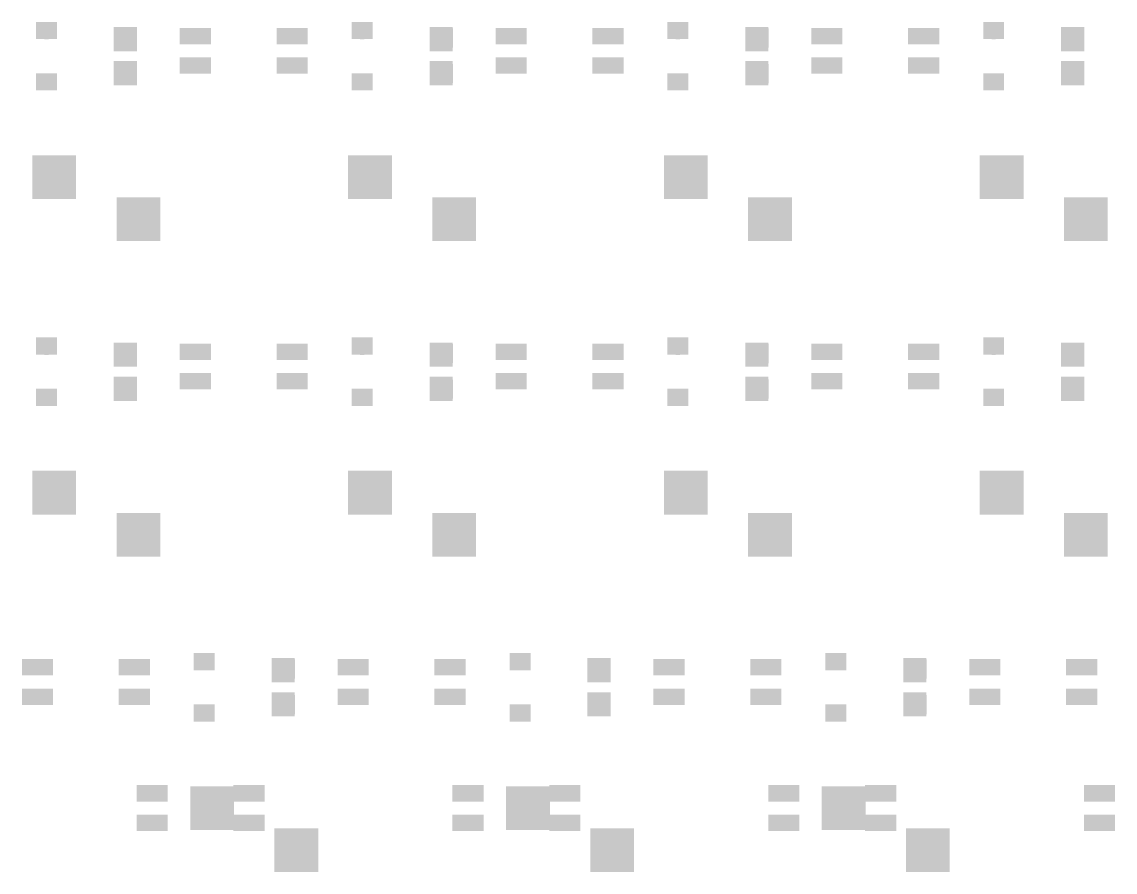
# Model space of a CAD drawing. Extents: x -401 to 1070, y -422 to 1263.
# Drawn here: x 591.2 to 657.2, y -242 to -190.7 of the extents above; entities that cross this region are included whole.
import ezdxf

# ---------------------------------------------------------------- set-up
doc = ezdxf.new("R2010")
doc.units = 0
doc.header["$MEASUREMENT"] = 0
for name, color, linetype, true_color in [('BottomLayer', 5, 'Continuous', 0x0000ff), ('BottomPasteMaskLayer', 7, 'Continuous', 0x800000), ('BottomSolderMaskLayer', 7, 'Continuous', 0xaa00ff), ('Document', 7, 'Continuous', 0xffffff)]:
    doc.layers.add(name, color=color, linetype=linetype, true_color=true_color)

msp = doc.modelspace()

# ---------------------------------------------------------------- hatches: boundary and pattern name
at = {"layer": 'BottomLayer'}
for points in [[(592.105, -190.711), (592.105, -191.711), (593.305, -191.711), (593.305, -190.711)], [(596.792, -192.436), (598.142, -192.436), (598.142, -191.026), (596.792, -191.026)], [(600.801, -191.11), (602.579, -191.11), (602.579, -191.999), (600.801, -191.999)], [(606.643, -191.11), (608.421, -191.11), (608.421, -191.999), (606.643, -191.999)], [(611.155, -190.711), (611.155, -191.711), (612.355, -191.711), (612.355, -190.711)], [(615.843, -192.436), (617.193, -192.436), (617.193, -191.026), (615.843, -191.026)], [(619.851, -191.11), (621.629, -191.11), (621.629, -191.999), (619.851, -191.999)], [(625.693, -191.11), (627.471, -191.11), (627.471, -191.999), (625.693, -191.999)], [(630.205, -190.711), (630.205, -191.711), (631.405, -191.711), (631.405, -190.711)], [(634.893, -192.436), (636.243, -192.436), (636.243, -191.026), (634.893, -191.026)], [(638.902, -191.11), (640.68, -191.11), (640.68, -191.999), (638.902, -191.999)], [(644.744, -191.11), (646.522, -191.11), (646.522, -191.999), (644.744, -191.999)], [(649.256, -190.711), (649.256, -191.711), (650.456, -191.711), (650.456, -190.711)], [(653.943, -192.436), (655.293, -192.436), (655.293, -191.026), (653.943, -191.026)], [(596.792, -193.086), (598.142, -193.086), (598.142, -194.496), (596.792, -194.496)], [(600.801, -192.888), (602.579, -192.888), (602.579, -193.777), (600.801, -193.777)], [(606.643, -192.888), (608.421, -192.888), (608.421, -193.777), (606.643, -193.777)], [(615.843, -193.086), (617.193, -193.086), (617.193, -194.496), (615.843, -194.496)], [(619.851, -192.888), (621.629, -192.888), (621.629, -193.777), (619.851, -193.777)], [(625.693, -192.888), (627.471, -192.888), (627.471, -193.777), (625.693, -193.777)], [(634.893, -193.086), (636.243, -193.086), (636.243, -194.496), (634.893, -194.496)], [(638.902, -192.888), (640.68, -192.888), (640.68, -193.777), (638.902, -193.777)], [(644.744, -192.888), (646.522, -192.888), (646.522, -193.777), (644.744, -193.777)], [(653.943, -193.086), (655.293, -193.086), (655.293, -194.496), (653.943, -194.496)], [(592.105, -193.811), (592.105, -194.811), (593.305, -194.811), (593.305, -193.811)], [(611.155, -193.811), (611.155, -194.811), (612.355, -194.811), (612.355, -193.811)], [(630.205, -193.811), (630.205, -194.811), (631.405, -194.811), (631.405, -193.811)], [(649.256, -193.811), (649.256, -194.811), (650.456, -194.811), (650.456, -193.811)], [(591.911, -198.794), (594.451, -198.794), (594.451, -201.334), (591.911, -201.334)], [(610.961, -198.794), (613.501, -198.794), (613.501, -201.334), (610.961, -201.334)], [(630.011, -198.794), (632.551, -198.794), (632.551, -201.334), (630.011, -201.334)], [(649.062, -198.794), (651.602, -198.794), (651.602, -201.334), (649.062, -201.334)], [(596.991, -201.334), (599.531, -201.334), (599.531, -203.874), (596.991, -203.874)], [(616.041, -201.334), (618.581, -201.334), (618.581, -203.874), (616.041, -203.874)], [(635.092, -201.334), (637.632, -201.334), (637.632, -203.874), (635.092, -203.874)], [(654.142, -201.334), (656.682, -201.334), (656.682, -203.874), (654.142, -203.874)], [(592.105, -209.762), (592.105, -210.762), (593.305, -210.762), (593.305, -209.762)], [(596.792, -211.487), (598.142, -211.487), (598.142, -210.077), (596.792, -210.077)], [(600.801, -210.161), (602.579, -210.161), (602.579, -211.05), (600.801, -211.05)], [(606.643, -210.161), (608.421, -210.161), (608.421, -211.05), (606.643, -211.05)], [(611.155, -209.762), (611.155, -210.762), (612.355, -210.762), (612.355, -209.762)], [(615.843, -211.487), (617.193, -211.487), (617.193, -210.077), (615.843, -210.077)], [(619.851, -210.161), (621.629, -210.161), (621.629, -211.05), (619.851, -211.05)], [(625.693, -210.161), (627.471, -210.161), (627.471, -211.05), (625.693, -211.05)], [(630.205, -209.762), (630.205, -210.762), (631.405, -210.762), (631.405, -209.762)], [(634.893, -211.487), (636.243, -211.487), (636.243, -210.077), (634.893, -210.077)], [(638.902, -210.161), (640.68, -210.161), (640.68, -211.05), (638.902, -211.05)], [(644.744, -210.161), (646.522, -210.161), (646.522, -211.05), (644.744, -211.05)], [(649.256, -209.762), (649.256, -210.762), (650.456, -210.762), (650.456, -209.762)], [(653.943, -211.487), (655.293, -211.487), (655.293, -210.077), (653.943, -210.077)], [(596.792, -212.137), (598.142, -212.137), (598.142, -213.547), (596.792, -213.547)], [(600.801, -211.939), (602.579, -211.939), (602.579, -212.828), (600.801, -212.828)], [(606.643, -211.939), (608.421, -211.939), (608.421, -212.828), (606.643, -212.828)], [(615.843, -212.137), (617.193, -212.137), (617.193, -213.547), (615.843, -213.547)], [(619.851, -211.939), (621.629, -211.939), (621.629, -212.828), (619.851, -212.828)], [(625.693, -211.939), (627.471, -211.939), (627.471, -212.828), (625.693, -212.828)], [(634.893, -212.137), (636.243, -212.137), (636.243, -213.547), (634.893, -213.547)], [(638.902, -211.939), (640.68, -211.939), (640.68, -212.828), (638.902, -212.828)], [(644.744, -211.939), (646.522, -211.939), (646.522, -212.828), (644.744, -212.828)], [(653.943, -212.137), (655.293, -212.137), (655.293, -213.547), (653.943, -213.547)], [(592.105, -212.861), (592.105, -213.861), (593.305, -213.861), (593.305, -212.861)], [(611.155, -212.861), (611.155, -213.861), (612.355, -213.861), (612.355, -212.861)], [(630.205, -212.861), (630.205, -213.861), (631.405, -213.861), (631.405, -212.861)], [(649.256, -212.861), (649.256, -213.861), (650.456, -213.861), (650.456, -212.861)], [(591.911, -217.844), (594.451, -217.844), (594.451, -220.384), (591.911, -220.384)], [(610.961, -217.844), (613.501, -217.844), (613.501, -220.384), (610.961, -220.384)], [(630.011, -217.844), (632.551, -217.844), (632.551, -220.384), (630.011, -220.384)], [(649.062, -217.844), (651.602, -217.844), (651.602, -220.384), (649.062, -220.384)], [(596.991, -220.384), (599.531, -220.384), (599.531, -222.924), (596.991, -222.924)], [(616.041, -220.384), (618.581, -220.384), (618.581, -222.924), (616.041, -222.924)], [(635.092, -220.384), (637.632, -220.384), (637.632, -222.924), (635.092, -222.924)], [(654.142, -220.384), (656.682, -220.384), (656.682, -222.924), (654.142, -222.924)], [(601.63, -228.812), (601.63, -229.812), (602.83, -229.812), (602.83, -228.812)], [(620.68, -228.812), (620.68, -229.812), (621.88, -229.812), (621.88, -228.812)], [(639.731, -228.812), (639.731, -229.812), (640.931, -229.812), (640.931, -228.812)], [(591.276, -229.211), (593.054, -229.211), (593.054, -230.1), (591.276, -230.1)], [(597.118, -229.211), (598.896, -229.211), (598.896, -230.1), (597.118, -230.1)], [(606.317, -230.537), (607.667, -230.537), (607.667, -229.127), (606.317, -229.127)], [(610.326, -229.211), (612.104, -229.211), (612.104, -230.1), (610.326, -230.1)], [(616.168, -229.211), (617.946, -229.211), (617.946, -230.1), (616.168, -230.1)], [(625.368, -230.537), (626.718, -230.537), (626.718, -229.127), (625.368, -229.127)], [(629.377, -229.211), (631.155, -229.211), (631.155, -230.1), (629.377, -230.1)], [(635.219, -229.211), (636.997, -229.211), (636.997, -230.1), (635.219, -230.1)], [(644.418, -230.537), (645.768, -230.537), (645.768, -229.127), (644.418, -229.127)], [(648.427, -229.211), (650.205, -229.211), (650.205, -230.1), (648.427, -230.1)], [(654.269, -229.211), (656.047, -229.211), (656.047, -230.1), (654.269, -230.1)], [(591.276, -230.989), (593.054, -230.989), (593.054, -231.878), (591.276, -231.878)], [(597.118, -230.989), (598.896, -230.989), (598.896, -231.878), (597.118, -231.878)], [(606.317, -231.187), (607.667, -231.187), (607.667, -232.597), (606.317, -232.597)], [(610.326, -230.989), (612.104, -230.989), (612.104, -231.878), (610.326, -231.878)], [(616.168, -230.989), (617.946, -230.989), (617.946, -231.878), (616.168, -231.878)], [(625.368, -231.187), (626.718, -231.187), (626.718, -232.597), (625.368, -232.597)], [(629.377, -230.989), (631.155, -230.989), (631.155, -231.878), (629.377, -231.878)], [(635.219, -230.989), (636.997, -230.989), (636.997, -231.878), (635.219, -231.878)], [(644.418, -231.187), (645.768, -231.187), (645.768, -232.597), (644.418, -232.597)], [(648.427, -230.989), (650.205, -230.989), (650.205, -231.878), (648.427, -231.878)], [(654.269, -230.989), (656.047, -230.989), (656.047, -231.878), (654.269, -231.878)], [(601.63, -231.912), (601.63, -232.912), (602.83, -232.912), (602.83, -231.912)], [(620.68, -231.912), (620.68, -232.912), (621.88, -232.912), (621.88, -231.912)], [(639.731, -231.912), (639.731, -232.912), (640.931, -232.912), (640.931, -231.912)], [(598.201, -236.824), (599.979, -236.824), (599.979, -237.713), (598.201, -237.713)], [(601.436, -236.895), (603.976, -236.895), (603.976, -239.435), (601.436, -239.435)], [(604.043, -236.824), (605.821, -236.824), (605.821, -237.713), (604.043, -237.713)], [(617.251, -236.824), (619.029, -236.824), (619.029, -237.713), (617.251, -237.713)], [(620.486, -236.895), (623.026, -236.895), (623.026, -239.435), (620.486, -239.435)], [(623.093, -236.824), (624.871, -236.824), (624.871, -237.713), (623.093, -237.713)], [(636.301, -236.824), (638.079, -236.824), (638.079, -237.713), (636.301, -237.713)], [(639.537, -236.895), (642.077, -236.895), (642.077, -239.435), (639.537, -239.435)], [(642.143, -236.824), (643.921, -236.824), (643.921, -237.713), (642.143, -237.713)], [(655.352, -236.824), (657.13, -236.824), (657.13, -237.713), (655.352, -237.713)], [(598.201, -238.602), (599.979, -238.602), (599.979, -239.491), (598.201, -239.491)], [(604.043, -238.602), (605.821, -238.602), (605.821, -239.491), (604.043, -239.491)], [(617.251, -238.602), (619.029, -238.602), (619.029, -239.491), (617.251, -239.491)], [(623.093, -238.602), (624.871, -238.602), (624.871, -239.491), (623.093, -239.491)], [(636.301, -238.602), (638.079, -238.602), (638.079, -239.491), (636.301, -239.491)], [(642.143, -238.602), (643.921, -238.602), (643.921, -239.491), (642.143, -239.491)], [(655.352, -238.602), (657.13, -238.602), (657.13, -239.491), (655.352, -239.491)], [(606.516, -239.435), (609.056, -239.435), (609.056, -241.975), (606.516, -241.975)], [(625.567, -239.435), (628.107, -239.435), (628.107, -241.975), (625.567, -241.975)], [(644.617, -239.435), (647.157, -239.435), (647.157, -241.975), (644.617, -241.975)]]:
    msp.add_hatch(color=256, dxfattribs=at).paths.add_polyline_path(points)
at = {"layer": 'BottomPasteMaskLayer'}
for points in [[(592.105, -190.711), (592.105, -191.711), (593.305, -191.711), (593.305, -190.711)], [(596.847, -192.286), (597.267, -192.286), (597.267, -191.841), (597.717, -191.841), (597.717, -192.281), (598.127, -192.286), (598.177, -192.236), (598.177, -191.086), (598.127, -191.036), (596.847, -191.036), (596.797, -191.086), (596.797, -192.236)], [(600.801, -191.11), (602.579, -191.11), (602.579, -191.999), (600.801, -191.999)], [(606.643, -191.11), (608.421, -191.11), (608.421, -191.999), (606.643, -191.999)], [(611.155, -190.711), (611.155, -191.711), (612.355, -191.711), (612.355, -190.711)], [(615.898, -192.286), (616.318, -192.286), (616.318, -191.841), (616.768, -191.841), (616.768, -192.281), (617.178, -192.286), (617.228, -192.236), (617.228, -191.086), (617.178, -191.036), (615.898, -191.036), (615.848, -191.086), (615.848, -192.236)], [(619.851, -191.11), (621.629, -191.11), (621.629, -191.999), (619.851, -191.999)], [(625.693, -191.11), (627.471, -191.11), (627.471, -191.999), (625.693, -191.999)], [(630.205, -190.711), (630.205, -191.711), (631.405, -191.711), (631.405, -190.711)], [(634.948, -192.286), (635.368, -192.286), (635.368, -191.841), (635.818, -191.841), (635.818, -192.281), (636.228, -192.286), (636.278, -192.236), (636.278, -191.086), (636.228, -191.036), (634.948, -191.036), (634.898, -191.086), (634.898, -192.236)], [(638.902, -191.11), (640.68, -191.11), (640.68, -191.999), (638.902, -191.999)], [(644.744, -191.11), (646.522, -191.11), (646.522, -191.999), (644.744, -191.999)], [(649.256, -190.711), (649.256, -191.711), (650.456, -191.711), (650.456, -190.711)], [(653.998, -192.286), (654.418, -192.286), (654.418, -191.841), (654.868, -191.841), (654.868, -192.281), (655.278, -192.286), (655.328, -192.236), (655.328, -191.086), (655.278, -191.036), (653.998, -191.036), (653.948, -191.086), (653.948, -192.236)], [(596.847, -194.436), (598.127, -194.436), (598.177, -194.386), (598.177, -193.236), (598.127, -193.186), (597.717, -193.181), (597.717, -193.631), (597.267, -193.631), (597.267, -193.191), (596.847, -193.186), (596.797, -193.236), (596.797, -194.386)], [(600.801, -192.888), (602.579, -192.888), (602.579, -193.777), (600.801, -193.777)], [(606.643, -192.888), (608.421, -192.888), (608.421, -193.777), (606.643, -193.777)], [(615.898, -194.436), (617.178, -194.436), (617.228, -194.386), (617.228, -193.236), (617.178, -193.186), (616.768, -193.181), (616.768, -193.631), (616.318, -193.631), (616.318, -193.191), (615.898, -193.186), (615.848, -193.236), (615.848, -194.386)], [(619.851, -192.888), (621.629, -192.888), (621.629, -193.777), (619.851, -193.777)], [(625.693, -192.888), (627.471, -192.888), (627.471, -193.777), (625.693, -193.777)], [(634.948, -194.436), (636.228, -194.436), (636.278, -194.386), (636.278, -193.236), (636.228, -193.186), (635.818, -193.181), (635.818, -193.631), (635.368, -193.631), (635.368, -193.191), (634.948, -193.186), (634.898, -193.236), (634.898, -194.386)], [(638.902, -192.888), (640.68, -192.888), (640.68, -193.777), (638.902, -193.777)], [(644.744, -192.888), (646.522, -192.888), (646.522, -193.777), (644.744, -193.777)], [(653.998, -194.436), (655.278, -194.436), (655.328, -194.386), (655.328, -193.236), (655.278, -193.186), (654.868, -193.181), (654.868, -193.631), (654.418, -193.631), (654.418, -193.191), (653.998, -193.186), (653.948, -193.236), (653.948, -194.386)], [(592.105, -193.811), (592.105, -194.811), (593.305, -194.811), (593.305, -193.811)], [(611.155, -193.811), (611.155, -194.811), (612.355, -194.811), (612.355, -193.811)], [(630.205, -193.811), (630.205, -194.811), (631.405, -194.811), (631.405, -193.811)], [(649.256, -193.811), (649.256, -194.811), (650.456, -194.811), (650.456, -193.811)], [(591.911, -198.794), (594.451, -198.794), (594.451, -201.334), (591.911, -201.334)], [(610.961, -198.794), (613.501, -198.794), (613.501, -201.334), (610.961, -201.334)], [(630.011, -198.794), (632.551, -198.794), (632.551, -201.334), (630.011, -201.334)], [(649.062, -198.794), (651.602, -198.794), (651.602, -201.334), (649.062, -201.334)], [(596.991, -201.334), (599.531, -201.334), (599.531, -203.874), (596.991, -203.874)], [(616.041, -201.334), (618.581, -201.334), (618.581, -203.874), (616.041, -203.874)], [(635.092, -201.334), (637.632, -201.334), (637.632, -203.874), (635.092, -203.874)], [(654.142, -201.334), (656.682, -201.334), (656.682, -203.874), (654.142, -203.874)], [(592.105, -209.762), (592.105, -210.762), (593.305, -210.762), (593.305, -209.762)], [(596.847, -211.337), (597.267, -211.337), (597.267, -210.892), (597.717, -210.892), (597.717, -211.332), (598.127, -211.337), (598.177, -211.287), (598.177, -210.137), (598.127, -210.087), (596.847, -210.087), (596.797, -210.137), (596.797, -211.287)], [(600.801, -210.161), (602.579, -210.161), (602.579, -211.05), (600.801, -211.05)], [(606.643, -210.161), (608.421, -210.161), (608.421, -211.05), (606.643, -211.05)], [(611.155, -209.762), (611.155, -210.762), (612.355, -210.762), (612.355, -209.762)], [(615.898, -211.337), (616.318, -211.337), (616.318, -210.892), (616.768, -210.892), (616.768, -211.332), (617.178, -211.337), (617.228, -211.287), (617.228, -210.137), (617.178, -210.087), (615.898, -210.087), (615.848, -210.137), (615.848, -211.287)], [(619.851, -210.161), (621.629, -210.161), (621.629, -211.05), (619.851, -211.05)], [(625.693, -210.161), (627.471, -210.161), (627.471, -211.05), (625.693, -211.05)], [(630.205, -209.762), (630.205, -210.762), (631.405, -210.762), (631.405, -209.762)], [(634.948, -211.337), (635.368, -211.337), (635.368, -210.892), (635.818, -210.892), (635.818, -211.332), (636.228, -211.337), (636.278, -211.287), (636.278, -210.137), (636.228, -210.087), (634.948, -210.087), (634.898, -210.137), (634.898, -211.287)], [(638.902, -210.161), (640.68, -210.161), (640.68, -211.05), (638.902, -211.05)], [(644.744, -210.161), (646.522, -210.161), (646.522, -211.05), (644.744, -211.05)], [(649.256, -209.762), (649.256, -210.762), (650.456, -210.762), (650.456, -209.762)], [(653.998, -211.337), (654.418, -211.337), (654.418, -210.892), (654.868, -210.892), (654.868, -211.332), (655.278, -211.337), (655.328, -211.287), (655.328, -210.137), (655.278, -210.087), (653.998, -210.087), (653.948, -210.137), (653.948, -211.287)], [(596.847, -213.487), (598.127, -213.487), (598.177, -213.437), (598.177, -212.287), (598.127, -212.237), (597.717, -212.232), (597.717, -212.682), (597.267, -212.682), (597.267, -212.242), (596.847, -212.237), (596.797, -212.287), (596.797, -213.437)], [(600.801, -211.939), (602.579, -211.939), (602.579, -212.828), (600.801, -212.828)], [(606.643, -211.939), (608.421, -211.939), (608.421, -212.828), (606.643, -212.828)], [(615.898, -213.487), (617.178, -213.487), (617.228, -213.437), (617.228, -212.287), (617.178, -212.237), (616.768, -212.232), (616.768, -212.682), (616.318, -212.682), (616.318, -212.242), (615.898, -212.237), (615.848, -212.287), (615.848, -213.437)], [(619.851, -211.939), (621.629, -211.939), (621.629, -212.828), (619.851, -212.828)], [(625.693, -211.939), (627.471, -211.939), (627.471, -212.828), (625.693, -212.828)], [(634.948, -213.487), (636.228, -213.487), (636.278, -213.437), (636.278, -212.287), (636.228, -212.237), (635.818, -212.232), (635.818, -212.682), (635.368, -212.682), (635.368, -212.242), (634.948, -212.237), (634.898, -212.287), (634.898, -213.437)], [(638.902, -211.939), (640.68, -211.939), (640.68, -212.828), (638.902, -212.828)], [(644.744, -211.939), (646.522, -211.939), (646.522, -212.828), (644.744, -212.828)], [(653.998, -213.487), (655.278, -213.487), (655.328, -213.437), (655.328, -212.287), (655.278, -212.237), (654.868, -212.232), (654.868, -212.682), (654.418, -212.682), (654.418, -212.242), (653.998, -212.237), (653.948, -212.287), (653.948, -213.437)], [(592.105, -212.861), (592.105, -213.861), (593.305, -213.861), (593.305, -212.861)], [(611.155, -212.861), (611.155, -213.861), (612.355, -213.861), (612.355, -212.861)], [(630.205, -212.861), (630.205, -213.861), (631.405, -213.861), (631.405, -212.861)], [(649.256, -212.861), (649.256, -213.861), (650.456, -213.861), (650.456, -212.861)], [(591.911, -217.844), (594.451, -217.844), (594.451, -220.384), (591.911, -220.384)], [(610.961, -217.844), (613.501, -217.844), (613.501, -220.384), (610.961, -220.384)], [(630.011, -217.844), (632.551, -217.844), (632.551, -220.384), (630.011, -220.384)], [(649.062, -217.844), (651.602, -217.844), (651.602, -220.384), (649.062, -220.384)], [(596.991, -220.384), (599.531, -220.384), (599.531, -222.924), (596.991, -222.924)], [(616.041, -220.384), (618.581, -220.384), (618.581, -222.924), (616.041, -222.924)], [(635.092, -220.384), (637.632, -220.384), (637.632, -222.924), (635.092, -222.924)], [(654.142, -220.384), (656.682, -220.384), (656.682, -222.924), (654.142, -222.924)], [(601.63, -228.812), (601.63, -229.812), (602.83, -229.812), (602.83, -228.812)], [(620.68, -228.812), (620.68, -229.812), (621.88, -229.812), (621.88, -228.812)], [(639.731, -228.812), (639.731, -229.812), (640.931, -229.812), (640.931, -228.812)], [(591.276, -229.211), (593.054, -229.211), (593.054, -230.1), (591.276, -230.1)], [(597.118, -229.211), (598.896, -229.211), (598.896, -230.1), (597.118, -230.1)], [(606.372, -230.387), (606.792, -230.387), (606.792, -229.942), (607.242, -229.942), (607.242, -230.382), (607.652, -230.387), (607.702, -230.337), (607.702, -229.187), (607.652, -229.137), (606.372, -229.137), (606.322, -229.187), (606.322, -230.337)], [(610.326, -229.211), (612.104, -229.211), (612.104, -230.1), (610.326, -230.1)], [(616.168, -229.211), (617.946, -229.211), (617.946, -230.1), (616.168, -230.1)], [(625.423, -230.387), (625.843, -230.387), (625.843, -229.942), (626.293, -229.942), (626.293, -230.382), (626.703, -230.387), (626.753, -230.337), (626.753, -229.187), (626.703, -229.137), (625.423, -229.137), (625.373, -229.187), (625.373, -230.337)], [(629.377, -229.211), (631.155, -229.211), (631.155, -230.1), (629.377, -230.1)], [(635.219, -229.211), (636.997, -229.211), (636.997, -230.1), (635.219, -230.1)], [(644.473, -230.387), (644.893, -230.387), (644.893, -229.942), (645.343, -229.942), (645.343, -230.382), (645.753, -230.387), (645.803, -230.337), (645.803, -229.187), (645.753, -229.137), (644.473, -229.137), (644.423, -229.187), (644.423, -230.337)], [(648.427, -229.211), (650.205, -229.211), (650.205, -230.1), (648.427, -230.1)], [(654.269, -229.211), (656.047, -229.211), (656.047, -230.1), (654.269, -230.1)], [(591.276, -230.989), (593.054, -230.989), (593.054, -231.878), (591.276, -231.878)], [(597.118, -230.989), (598.896, -230.989), (598.896, -231.878), (597.118, -231.878)], [(606.372, -232.537), (607.652, -232.537), (607.702, -232.487), (607.702, -231.337), (607.652, -231.287), (607.242, -231.282), (607.242, -231.732), (606.792, -231.732), (606.792, -231.292), (606.372, -231.287), (606.322, -231.337), (606.322, -232.487)], [(610.326, -230.989), (612.104, -230.989), (612.104, -231.878), (610.326, -231.878)], [(616.168, -230.989), (617.946, -230.989), (617.946, -231.878), (616.168, -231.878)], [(625.423, -232.537), (626.703, -232.537), (626.753, -232.487), (626.753, -231.337), (626.703, -231.287), (626.293, -231.282), (626.293, -231.732), (625.843, -231.732), (625.843, -231.292), (625.423, -231.287), (625.373, -231.337), (625.373, -232.487)], [(629.377, -230.989), (631.155, -230.989), (631.155, -231.878), (629.377, -231.878)], [(635.219, -230.989), (636.997, -230.989), (636.997, -231.878), (635.219, -231.878)], [(644.473, -232.537), (645.753, -232.537), (645.803, -232.487), (645.803, -231.337), (645.753, -231.287), (645.343, -231.282), (645.343, -231.732), (644.893, -231.732), (644.893, -231.292), (644.473, -231.287), (644.423, -231.337), (644.423, -232.487)], [(648.427, -230.989), (650.205, -230.989), (650.205, -231.878), (648.427, -231.878)], [(654.269, -230.989), (656.047, -230.989), (656.047, -231.878), (654.269, -231.878)], [(601.63, -231.912), (601.63, -232.912), (602.83, -232.912), (602.83, -231.912)], [(620.68, -231.912), (620.68, -232.912), (621.88, -232.912), (621.88, -231.912)], [(639.731, -231.912), (639.731, -232.912), (640.931, -232.912), (640.931, -231.912)], [(598.201, -236.824), (599.979, -236.824), (599.979, -237.713), (598.201, -237.713)], [(601.436, -236.895), (603.976, -236.895), (603.976, -239.435), (601.436, -239.435)], [(604.043, -236.824), (605.821, -236.824), (605.821, -237.713), (604.043, -237.713)], [(617.251, -236.824), (619.029, -236.824), (619.029, -237.713), (617.251, -237.713)], [(620.486, -236.895), (623.026, -236.895), (623.026, -239.435), (620.486, -239.435)], [(623.093, -236.824), (624.871, -236.824), (624.871, -237.713), (623.093, -237.713)], [(636.301, -236.824), (638.079, -236.824), (638.079, -237.713), (636.301, -237.713)], [(639.537, -236.895), (642.077, -236.895), (642.077, -239.435), (639.537, -239.435)], [(642.143, -236.824), (643.921, -236.824), (643.921, -237.713), (642.143, -237.713)], [(655.352, -236.824), (657.13, -236.824), (657.13, -237.713), (655.352, -237.713)], [(598.201, -238.602), (599.979, -238.602), (599.979, -239.491), (598.201, -239.491)], [(604.043, -238.602), (605.821, -238.602), (605.821, -239.491), (604.043, -239.491)], [(617.251, -238.602), (619.029, -238.602), (619.029, -239.491), (617.251, -239.491)], [(623.093, -238.602), (624.871, -238.602), (624.871, -239.491), (623.093, -239.491)], [(636.301, -238.602), (638.079, -238.602), (638.079, -239.491), (636.301, -239.491)], [(642.143, -238.602), (643.921, -238.602), (643.921, -239.491), (642.143, -239.491)], [(655.352, -238.602), (657.13, -238.602), (657.13, -239.491), (655.352, -239.491)], [(606.516, -239.435), (609.056, -239.435), (609.056, -241.975), (606.516, -241.975)], [(625.567, -239.435), (628.107, -239.435), (628.107, -241.975), (625.567, -241.975)], [(644.617, -239.435), (647.157, -239.435), (647.157, -241.975), (644.617, -241.975)]]:
    msp.add_hatch(color=256, dxfattribs=at).paths.add_polyline_path(points)
at = {"layer": 'BottomSolderMaskLayer'}
for points in [[(592.074, -190.69), (592.074, -191.732), (593.335, -191.732), (593.335, -190.69)], [(596.768, -192.463), (598.166, -192.463), (598.166, -191), (596.768, -191)], [(600.75, -191.059), (602.63, -191.059), (602.63, -192.05), (600.75, -192.05)], [(606.592, -191.059), (608.472, -191.059), (608.472, -192.05), (606.592, -192.05)], [(611.125, -190.69), (611.125, -191.732), (612.385, -191.732), (612.385, -190.69)], [(615.818, -192.463), (617.217, -192.463), (617.217, -191), (615.818, -191)], [(619.801, -191.059), (621.68, -191.059), (621.68, -192.05), (619.801, -192.05)], [(625.643, -191.059), (627.522, -191.059), (627.522, -192.05), (625.643, -192.05)], [(630.175, -190.69), (630.175, -191.732), (631.436, -191.732), (631.436, -190.69)], [(634.869, -192.463), (636.267, -192.463), (636.267, -191), (634.869, -191)], [(638.851, -191.059), (640.731, -191.059), (640.731, -192.05), (638.851, -192.05)], [(644.693, -191.059), (646.573, -191.059), (646.573, -192.05), (644.693, -192.05)], [(649.225, -190.69), (649.225, -191.732), (650.486, -191.732), (650.486, -190.69)], [(653.919, -192.463), (655.318, -192.463), (655.318, -191), (653.919, -191)], [(596.768, -193.06), (598.166, -193.06), (598.166, -194.523), (596.768, -194.523)], [(600.75, -192.837), (602.63, -192.837), (602.63, -193.828), (600.75, -193.828)], [(606.592, -192.837), (608.472, -192.837), (608.472, -193.828), (606.592, -193.828)], [(615.818, -193.06), (617.217, -193.06), (617.217, -194.523), (615.818, -194.523)], [(619.801, -192.837), (621.68, -192.837), (621.68, -193.828), (619.801, -193.828)], [(625.643, -192.837), (627.522, -192.837), (627.522, -193.828), (625.643, -193.828)], [(634.869, -193.06), (636.267, -193.06), (636.267, -194.523), (634.869, -194.523)], [(638.851, -192.837), (640.731, -192.837), (640.731, -193.828), (638.851, -193.828)], [(644.693, -192.837), (646.573, -192.837), (646.573, -193.828), (644.693, -193.828)], [(653.919, -193.06), (655.318, -193.06), (655.318, -194.523), (653.919, -194.523)], [(592.074, -193.79), (592.074, -194.832), (593.335, -194.832), (593.335, -193.79)], [(611.125, -193.79), (611.125, -194.832), (612.385, -194.832), (612.385, -193.79)], [(630.175, -193.79), (630.175, -194.832), (631.436, -194.832), (631.436, -193.79)], [(649.225, -193.79), (649.225, -194.832), (650.486, -194.832), (650.486, -193.79)], [(591.86, -198.743), (594.501, -198.743), (594.501, -201.385), (591.86, -201.385)], [(610.91, -198.743), (613.552, -198.743), (613.552, -201.385), (610.91, -201.385)], [(629.961, -198.743), (632.602, -198.743), (632.602, -201.385), (629.961, -201.385)], [(649.011, -198.743), (651.653, -198.743), (651.653, -201.385), (649.011, -201.385)], [(596.94, -201.283), (599.582, -201.283), (599.582, -203.925), (596.94, -203.925)], [(615.991, -201.283), (618.632, -201.283), (618.632, -203.925), (615.991, -203.925)], [(635.041, -201.283), (637.683, -201.283), (637.683, -203.925), (635.041, -203.925)], [(654.091, -201.283), (656.733, -201.283), (656.733, -203.925), (654.091, -203.925)], [(592.074, -209.74), (592.074, -210.783), (593.335, -210.783), (593.335, -209.74)], [(596.768, -211.513), (598.166, -211.513), (598.166, -210.05), (596.768, -210.05)], [(600.75, -210.11), (602.63, -210.11), (602.63, -211.1), (600.75, -211.1)], [(606.592, -210.11), (608.472, -210.11), (608.472, -211.1), (606.592, -211.1)], [(611.125, -209.74), (611.125, -210.783), (612.385, -210.783), (612.385, -209.74)], [(615.818, -211.513), (617.217, -211.513), (617.217, -210.05), (615.818, -210.05)], [(619.801, -210.11), (621.68, -210.11), (621.68, -211.1), (619.801, -211.1)], [(625.643, -210.11), (627.522, -210.11), (627.522, -211.1), (625.643, -211.1)], [(630.175, -209.74), (630.175, -210.783), (631.436, -210.783), (631.436, -209.74)], [(634.869, -211.513), (636.267, -211.513), (636.267, -210.05), (634.869, -210.05)], [(638.851, -210.11), (640.731, -210.11), (640.731, -211.1), (638.851, -211.1)], [(644.693, -210.11), (646.573, -210.11), (646.573, -211.1), (644.693, -211.1)], [(649.225, -209.74), (649.225, -210.783), (650.486, -210.783), (650.486, -209.74)], [(653.919, -211.513), (655.318, -211.513), (655.318, -210.05), (653.919, -210.05)], [(596.768, -212.11), (598.166, -212.11), (598.166, -213.573), (596.768, -213.573)], [(600.75, -211.888), (602.63, -211.888), (602.63, -212.878), (600.75, -212.878)], [(606.592, -211.888), (608.472, -211.888), (608.472, -212.878), (606.592, -212.878)], [(615.818, -212.11), (617.217, -212.11), (617.217, -213.573), (615.818, -213.573)], [(619.801, -211.888), (621.68, -211.888), (621.68, -212.878), (619.801, -212.878)], [(625.643, -211.888), (627.522, -211.888), (627.522, -212.878), (625.643, -212.878)], [(634.869, -212.11), (636.267, -212.11), (636.267, -213.573), (634.869, -213.573)], [(638.851, -211.888), (640.731, -211.888), (640.731, -212.878), (638.851, -212.878)], [(644.693, -211.888), (646.573, -211.888), (646.573, -212.878), (644.693, -212.878)], [(653.919, -212.11), (655.318, -212.11), (655.318, -213.573), (653.919, -213.573)], [(592.074, -212.84), (592.074, -213.883), (593.335, -213.883), (593.335, -212.84)], [(611.125, -212.84), (611.125, -213.883), (612.385, -213.883), (612.385, -212.84)], [(630.175, -212.84), (630.175, -213.883), (631.436, -213.883), (631.436, -212.84)], [(649.225, -212.84), (649.225, -213.883), (650.486, -213.883), (650.486, -212.84)], [(591.86, -217.793), (594.501, -217.793), (594.501, -220.435), (591.86, -220.435)], [(610.91, -217.793), (613.552, -217.793), (613.552, -220.435), (610.91, -220.435)], [(629.961, -217.793), (632.602, -217.793), (632.602, -220.435), (629.961, -220.435)], [(649.011, -217.793), (651.653, -217.793), (651.653, -220.435), (649.011, -220.435)], [(596.94, -220.333), (599.582, -220.333), (599.582, -222.975), (596.94, -222.975)], [(615.991, -220.333), (618.632, -220.333), (618.632, -222.975), (615.991, -222.975)], [(635.041, -220.333), (637.683, -220.333), (637.683, -222.975), (635.041, -222.975)], [(654.091, -220.333), (656.733, -220.333), (656.733, -222.975), (654.091, -222.975)], [(601.599, -228.791), (601.599, -229.833), (602.86, -229.833), (602.86, -228.791)], [(620.65, -228.791), (620.65, -229.833), (621.911, -229.833), (621.911, -228.791)], [(639.7, -228.791), (639.7, -229.833), (640.961, -229.833), (640.961, -228.791)], [(591.225, -229.16), (593.105, -229.16), (593.105, -230.151), (591.225, -230.151)], [(597.067, -229.16), (598.947, -229.16), (598.947, -230.151), (597.067, -230.151)], [(606.293, -230.563), (607.692, -230.563), (607.692, -229.1), (606.293, -229.1)], [(610.275, -229.16), (612.155, -229.16), (612.155, -230.151), (610.275, -230.151)], [(616.117, -229.16), (617.997, -229.16), (617.997, -230.151), (616.117, -230.151)], [(625.343, -230.563), (626.742, -230.563), (626.742, -229.1), (625.343, -229.1)], [(629.326, -229.16), (631.205, -229.16), (631.205, -230.151), (629.326, -230.151)], [(635.168, -229.16), (637.047, -229.16), (637.047, -230.151), (635.168, -230.151)], [(644.394, -230.563), (645.793, -230.563), (645.793, -229.1), (644.394, -229.1)], [(648.376, -229.16), (650.256, -229.16), (650.256, -230.151), (648.376, -230.151)], [(654.218, -229.16), (656.098, -229.16), (656.098, -230.151), (654.218, -230.151)], [(591.225, -230.938), (593.105, -230.938), (593.105, -231.929), (591.225, -231.929)], [(597.067, -230.938), (598.947, -230.938), (598.947, -231.929), (597.067, -231.929)], [(606.293, -231.16), (607.692, -231.16), (607.692, -232.623), (606.293, -232.623)], [(610.275, -230.938), (612.155, -230.938), (612.155, -231.929), (610.275, -231.929)], [(616.117, -230.938), (617.997, -230.938), (617.997, -231.929), (616.117, -231.929)], [(625.343, -231.16), (626.742, -231.16), (626.742, -232.623), (625.343, -232.623)], [(629.326, -230.938), (631.205, -230.938), (631.205, -231.929), (629.326, -231.929)], [(635.168, -230.938), (637.047, -230.938), (637.047, -231.929), (635.168, -231.929)], [(644.394, -231.16), (645.793, -231.16), (645.793, -232.623), (644.394, -232.623)], [(648.376, -230.938), (650.256, -230.938), (650.256, -231.929), (648.376, -231.929)], [(654.218, -230.938), (656.098, -230.938), (656.098, -231.929), (654.218, -231.929)], [(601.599, -231.891), (601.599, -232.933), (602.86, -232.933), (602.86, -231.891)], [(620.65, -231.891), (620.65, -232.933), (621.911, -232.933), (621.911, -231.891)], [(639.7, -231.891), (639.7, -232.933), (640.961, -232.933), (640.961, -231.891)], [(598.15, -236.773), (600.029, -236.773), (600.029, -237.764), (598.15, -237.764)], [(603.992, -236.773), (605.871, -236.773), (605.871, -237.764), (603.992, -237.764)], [(617.2, -236.773), (619.08, -236.773), (619.08, -237.764), (617.2, -237.764)], [(623.042, -236.773), (624.922, -236.773), (624.922, -237.764), (623.042, -237.764)], [(636.251, -236.773), (638.13, -236.773), (638.13, -237.764), (636.251, -237.764)], [(642.093, -236.773), (643.972, -236.773), (643.972, -237.764), (642.093, -237.764)], [(655.301, -236.773), (657.181, -236.773), (657.181, -237.764), (655.301, -237.764)], [(601.385, -236.844), (604.027, -236.844), (604.027, -239.485), (601.385, -239.485)], [(620.435, -236.844), (623.077, -236.844), (623.077, -239.485), (620.435, -239.485)], [(639.486, -236.844), (642.127, -236.844), (642.127, -239.485), (639.486, -239.485)], [(598.15, -238.551), (600.029, -238.551), (600.029, -239.542), (598.15, -239.542)], [(603.992, -238.551), (605.871, -238.551), (605.871, -239.542), (603.992, -239.542)], [(617.2, -238.551), (619.08, -238.551), (619.08, -239.542), (617.2, -239.542)], [(623.042, -238.551), (624.922, -238.551), (624.922, -239.542), (623.042, -239.542)], [(636.251, -238.551), (638.13, -238.551), (638.13, -239.542), (636.251, -239.542)], [(642.093, -238.551), (643.972, -238.551), (643.972, -239.542), (642.093, -239.542)], [(655.301, -238.551), (657.181, -238.551), (657.181, -239.542), (655.301, -239.542)], [(606.465, -239.384), (609.107, -239.384), (609.107, -242.025), (606.465, -242.025)], [(625.516, -239.384), (628.157, -239.384), (628.157, -242.025), (625.516, -242.025)], [(644.566, -239.384), (647.208, -239.384), (647.208, -242.025), (644.566, -242.025)]]:
    msp.add_hatch(color=256, dxfattribs=at).paths.add_polyline_path(points)
at = {"layer": 'Document'}
for points in [[(592.578, -190.856), (592.578, -191.745), (592.832, -191.745), (592.832, -190.856)], [(611.628, -190.856), (611.628, -191.745), (611.882, -191.745), (611.882, -190.856)], [(630.678, -190.856), (630.678, -191.745), (630.932, -191.745), (630.932, -190.856)], [(649.729, -190.856), (649.729, -191.745), (649.983, -191.745), (649.983, -190.856)], [(592.578, -193.904), (592.578, -194.793), (592.832, -194.793), (592.832, -193.904)], [(611.628, -193.904), (611.628, -194.793), (611.882, -194.793), (611.882, -193.904)], [(630.678, -193.904), (630.678, -194.793), (630.932, -194.793), (630.932, -193.904)], [(649.729, -193.904), (649.729, -194.793), (649.983, -194.793), (649.983, -193.904)], [(593.141, -194.233), (592.252, -194.233), (592.252, -194.487), (593.141, -194.487)], [(612.191, -194.233), (611.302, -194.233), (611.302, -194.487), (612.191, -194.487)], [(631.242, -194.233), (630.353, -194.233), (630.353, -194.487), (631.242, -194.487)], [(650.292, -194.233), (649.403, -194.233), (649.403, -194.487), (650.292, -194.487)], [(592.578, -209.907), (592.578, -210.796), (592.832, -210.796), (592.832, -209.907)], [(611.628, -209.907), (611.628, -210.796), (611.882, -210.796), (611.882, -209.907)], [(630.678, -209.907), (630.678, -210.796), (630.932, -210.796), (630.932, -209.907)], [(649.729, -209.907), (649.729, -210.796), (649.983, -210.796), (649.983, -209.907)], [(592.578, -212.955), (592.578, -213.844), (592.832, -213.844), (592.832, -212.955)], [(611.628, -212.955), (611.628, -213.844), (611.882, -213.844), (611.882, -212.955)], [(630.678, -212.955), (630.678, -213.844), (630.932, -213.844), (630.932, -212.955)], [(649.729, -212.955), (649.729, -213.844), (649.983, -213.844), (649.983, -212.955)], [(593.141, -213.283), (592.252, -213.283), (592.252, -213.537), (593.141, -213.537)], [(612.191, -213.283), (611.302, -213.283), (611.302, -213.537), (612.191, -213.537)], [(631.242, -213.283), (630.353, -213.283), (630.353, -213.537), (631.242, -213.537)], [(650.292, -213.283), (649.403, -213.283), (649.403, -213.537), (650.292, -213.537)], [(602.103, -228.957), (602.103, -229.846), (602.357, -229.846), (602.357, -228.957)], [(621.153, -228.957), (621.153, -229.846), (621.407, -229.846), (621.407, -228.957)], [(640.204, -228.957), (640.204, -229.846), (640.458, -229.846), (640.458, -228.957)], [(602.103, -232.005), (602.103, -232.894), (602.357, -232.894), (602.357, -232.005)], [(621.153, -232.005), (621.153, -232.894), (621.407, -232.894), (621.407, -232.005)], [(640.204, -232.005), (640.204, -232.894), (640.458, -232.894), (640.458, -232.005)], [(602.666, -232.333), (601.777, -232.333), (601.777, -232.587), (602.666, -232.587)], [(621.717, -232.333), (620.828, -232.333), (620.828, -232.587), (621.717, -232.587)], [(640.767, -232.333), (639.878, -232.333), (639.878, -232.587), (640.767, -232.587)]]:
    msp.add_hatch(color=256, dxfattribs=at).paths.add_polyline_path(points)

doc.saveas('drawing.dxf')
